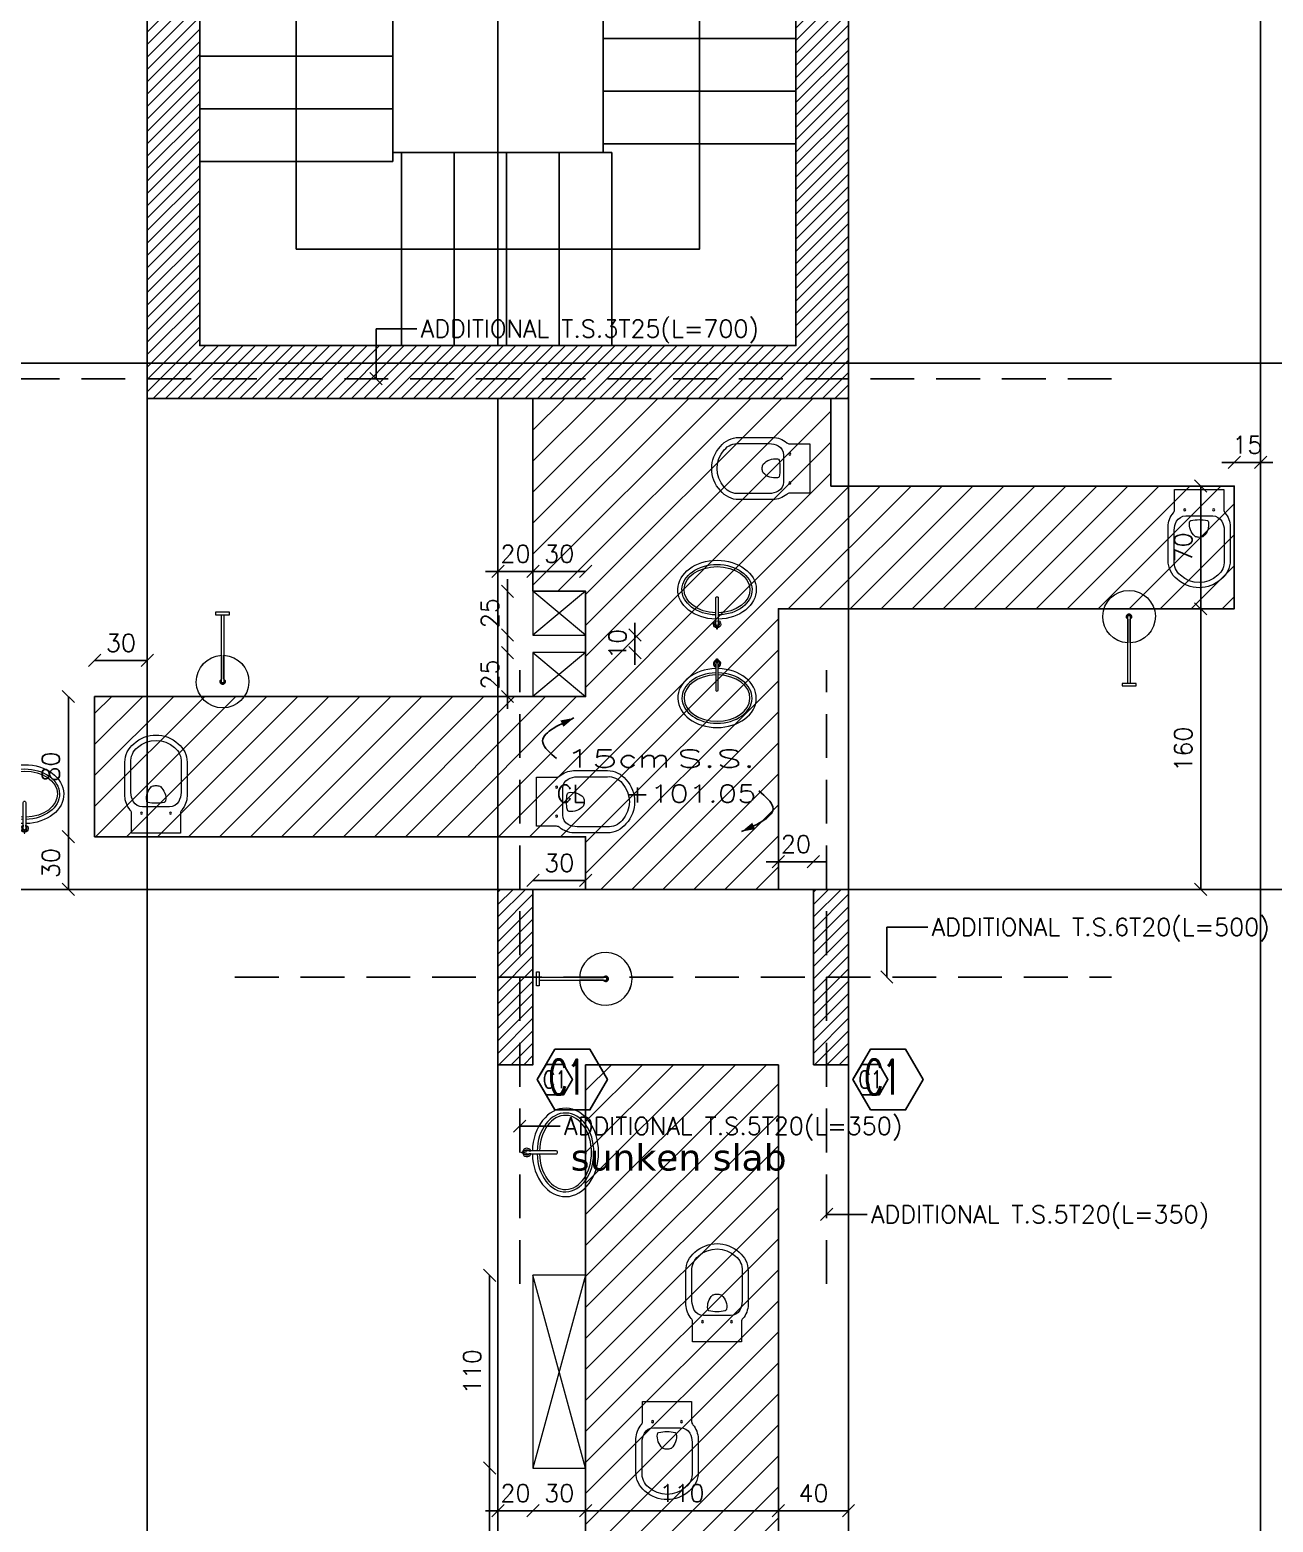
# Model space of a CAD drawing. Header units: inches. Extents: x -48 to 777, y -156 to 510.
# Drawn here: x 386.51 to 393.6, y 236.25 to 244.76 of the extents above; entities that cross this region are included whole.
import ezdxf
from ezdxf.enums import TextEntityAlignment as Align

# ---------------------------------------------------------------- set-up
doc = ezdxf.new("R2010")
doc.units = ezdxf.units.IN
doc.header["$MEASUREMENT"] = 0
doc.linetypes.add('HIDDEN', pattern=[0.375, 0.25, -0.125])
doc.layers.get('Defpoints').update_dxf_attribs({"lineweight": 5})
for name, color, linetype, lineweight in [('A-SANITARY', 120, 'Continuous', 5), ('A-TEXT', 50, 'Continuous', 15), ('str-shaft', 1, 'Continuous', 5)]:
    doc.layers.add(name, color=color, linetype=linetype, lineweight=lineweight)
for name, color, linetype in [('Str-Axes', 8, 'Continuous'), ('str-col-hatch', 8, 'Continuous'), ('str-COL-TAG-100', 1, 'Continuous'), ('str-COL-TAG-50', 7, 'Continuous'), ('str-columns', 3, 'Continuous'), ('str-slab-top', 1, 'Continuous'), ('str-stairs', 2, 'Continuous'), ('str-sunken-slabs', 5, 'Continuous'), ('str-walls', 5, 'Continuous')]:
    doc.layers.add(name, color=color, linetype=linetype)
doc.styles.add('ROMAN', font='ROMANS.SHX')
doc.styles.add('ROMAND', font='verdana.ttf')
doc.styles.add('ROMANS', font='romans__.ttf', dxfattribs={"height": 0.14})
doc.dimstyles.new('structure', dxfattribs={"dimtxt": 0.1, "dimasz": 0.07, "dimexe": 0.18, "dimexo": 1, "dimgap": 0.05, "dimtad": 1, "dimdec": 1, "dimlfac": 100, "dimrnd": 0.5, "dimdsep": 46, "dimtxsty": 'ROMAN', "dimblk1": 'OBLIQUE', "dimblk2": 'OBLIQUE', "dimsah": 1, "dimcen": 0.009, "dimse1": 1, "dimse2": 1, "dimclrd": 4, "dimclre": 9, "dimclrt": 1, "dimadec": 0, "dimazin": 0, "dimtfac": 0.066667, "dimtdec": 1, "dimtix": 1, "dimtmove": 2, "dimatfit": 3, "dimldrblk": 'OBLIQUE', "dimfxl": 0.18, "dimtolj": 1, "dimarcsym": 0})

# ---------------------------------------------------------------- blocks, each defined once
blk = doc.blocks.new('tags')
at = {"layer": 'str-COL-TAG-100', "color": 2}
blk.add_lwpolyline([(0.125, -0.2616), (0.325, -0.2616), (0.425, -0.0884), (0.325, 0.0848), (0.125, 0.0848), (0.025, -0.0884)], close=True, dxfattribs=at)
at = {"layer": 'str-COL-TAG-50', "color": 2}
blk.add_lwpolyline([(0.075, -0.175), (0.175, -0.175), (0.225, -0.0884), (0.175, -0.0018), (0.075, -0.0018), (0.025, -0.0884)], close=True, dxfattribs=at)
at = {"layer": 'str-COL-TAG-100', "color": 1, "style": 'ROMANS', "width": 0.699426}
blk.add_attdef('NUMBER', text='', height=0.2, dxfattribs=at).set_placement((0.0918, -0.1741), (0.3679, -0.1741), align=Align.FIT)
at = {"layer": 'str-COL-TAG-50', "color": 1, "style": 'ROMANS', "width": 0.697102}
blk.add_attdef('NUMBER', text='', height=0.1, dxfattribs=at).set_placement((0.0562, -0.1375), (0.1938, -0.1375), align=Align.FIT)
blk = doc.blocks.new('_Oblique')
at = {"color": 0, "linetype": 'ByBlock', "lineweight": -2}
blk.add_line((-0.5, -0.5), (0.5, 0.5), dxfattribs=at)
blk = doc.blocks.new('fghjgcfd')
for points in [[(114.5932, -90.6209, 0.697476), (114.5868, -90.6535), (114.5868, -90.6631, -0.791584), (114.5932, -90.6121)], [(114.6052, -90.8243, -0.509087), (114.5932, -90.8331, -0.325305), (114.5868, -90.8243), (114.5868, -90.6384, -1), (114.6052, -90.6384)], [(114.6052, -90.6631), (114.6052, -90.6535, 0.697476), (114.5988, -90.6209), (114.5988, -90.6121, -0.791584)]]:
    blk.add_lwpolyline(points, format="xyb", close=True)
blk.add_lwpolyline([(114.5988, -90.6044), (114.5932, -90.6044), (114.5932, -90.6223), (114.5988, -90.6223)], close=True)
at = {"extrusion": (0, 0, -1)}
for major_axis, ratio, start_param, end_param in [((-0.28, 0), 0.75, 7.88683, 14.104318), ((-0.25, 0), 0.72, 7.890774, 14.100375), ((-0.235, 0), 0.702128, 7.893123, 14.098025)]:
    blk.add_ellipse((114.596, -90.8834), major_axis=major_axis, ratio=ratio, start_param=start_param, end_param=end_param, dxfattribs=at)
blk = doc.blocks.new('A$C114C6178')
for points in [[(177.5, -211.9, 0.16864), (147.3, -132.7, -0.198912), (140, -115), (140, 0), (-140, 0), (-140, -115, -0.198912), (-147.3, -132.7, 0.16864), (-177.5, -211.9), (-177.5, -405, 0.225866), (-126.2, -510.7, 0.390178), (126.2, -510.7, 0.225866), (177.5, -405)], [(142.8, -231.9, 0.110329), (129.5, -180.6, 0.254034), (77, -150), (-77, -150, 0.254034), (-129.5, -180.6, 0.110329), (-142.8, -231.9), (-142.8, -405, 0.247706), (-105.9, -488.7, 0.390724), (106.2, -488.4, 0.246571), (142.8, -405)], [(54.9, -185.7, 0.338204), (47.1, -176.5, 0.109547), (-47.1, -176.5, 0.38369), (-52.4, -185.7, 0.252795), (-25.1, -266.2, 0.060555), (-21, -268.7, 0.083015), (0, -272.4, 0.083015), (21, -268.7, 0.060555), (25.1, -266.2, 0.250335)]]:
    blk.add_lwpolyline(points, format="xyb", close=True)
for centre in [(-82.5, -115), (82.5, -115)]:
    blk.add_circle(centre, 5.91)
blk = doc.blocks.new('A$C4CB417C4')
blk.add_lwpolyline([(245.2, 7), (381.7, 7, -4.038071), (381.7, -7), (245.2, -7, 42.833797)], format="xyb", close=True)
at = {"ltscale": 0.1}
blk.add_lwpolyline([(0, 40), (15, 40), (15, -40), (0, -40)], close=True, dxfattribs=at)
blk.add_lwpolyline([(402, 7), (15, 7), (15, -7), (402, -7)], close=True)
for radius, start, end in [(150, 182.67477, 177.32523), (15, 207.81814, 152.18186), (12, 215.68533, 144.31467)]:
    blk.add_arc((395, 0), radius, start, end, dxfattribs=at)
blk = doc.blocks.new('*D1616')
at = {"layer": 'Defpoints', "color": 0, "transparency": 16777216}
for p in [(387.1768, 241.1625), (386.8768, 240.9569), (387.1768, 240.9569)]:
    blk.add_point(p, dxfattribs=at)
at = {"layer": 'str-sunken-slabs', "color": 4, "lineweight": -2, "transparency": 16777216}
blk.add_line((386.8768, 241.1625), (387.1768, 241.1625), dxfattribs=at)
at = {"layer": 'str-sunken-slabs', "color": 4, "lineweight": -2, "transparency": 16777216, "xscale": 0.07, "yscale": 0.07, "zscale": 0.07, "rotation": 180}
blk.add_blockref('_Oblique', (386.8768, 241.1625), dxfattribs=at)
at = {"layer": 'str-sunken-slabs', "color": 4, "lineweight": -2, "transparency": 16777216, "xscale": 0.07, "yscale": 0.07, "zscale": 0.07}
blk.add_blockref('_Oblique', (387.1768, 241.1625), dxfattribs=at)
at = {"layer": 'str-sunken-slabs', "color": 1, "transparency": 16777216, "insert": (387.0268, 241.2625), "char_height": 0.1, "attachment_point": 5, "style": 'ROMAN'}
blk.add_mtext('\\A1;30', dxfattribs=at)
blk = doc.blocks.new('*D1617')
at = {"layer": 'Defpoints', "color": 0, "transparency": 16777216}
for p in [(386.8768, 240.9569), (386.727, 240.1569), (386.8768, 240.1569)]:
    blk.add_point(p, dxfattribs=at)
at = {"layer": 'str-sunken-slabs', "color": 4, "lineweight": -2, "transparency": 16777216}
blk.add_line((386.727, 240.9569), (386.727, 240.1569), dxfattribs=at)
at = {"layer": 'str-sunken-slabs', "color": 4, "lineweight": -2, "transparency": 16777216, "xscale": 0.07, "yscale": 0.07, "zscale": 0.07}
for p, rotation in [((386.727, 240.9569), 90), ((386.727, 240.1569), 270)]:
    blk.add_blockref('_Oblique', p, dxfattribs=dict(at, rotation=rotation))
at = {"layer": 'str-sunken-slabs', "color": 1, "transparency": 16777216, "insert": (386.627, 240.5569), "char_height": 0.1, "attachment_point": 5, "rotation": 90, "style": 'ROMAN'}
blk.add_mtext('\\A1;80', dxfattribs=at)
blk = doc.blocks.new('*D1618')
at = {"layer": 'Defpoints', "color": 0, "transparency": 16777216}
for p in [(386.8768, 240.1569), (386.727, 239.8569), (386.8768, 239.8569)]:
    blk.add_point(p, dxfattribs=at)
at = {"layer": 'str-sunken-slabs', "color": 4, "lineweight": -2, "transparency": 16777216}
blk.add_line((386.727, 240.1569), (386.727, 239.8569), dxfattribs=at)
at = {"layer": 'str-sunken-slabs', "color": 4, "lineweight": -2, "transparency": 16777216, "xscale": 0.07, "yscale": 0.07, "zscale": 0.07}
for p, rotation in [((386.727, 240.1569), 90), ((386.727, 239.8569), 270)]:
    blk.add_blockref('_Oblique', p, dxfattribs=dict(at, rotation=rotation))
at = {"layer": 'str-sunken-slabs', "color": 1, "transparency": 16777216, "insert": (386.627, 240.0069), "char_height": 0.1, "attachment_point": 5, "rotation": 90, "style": 'ROMAN'}
blk.add_mtext('\\A1;30', dxfattribs=at)
blk = doc.blocks.new('*D1619')
at = {"layer": 'Defpoints', "color": 0, "transparency": 16777216}
for p in [(393.5268, 242.2922), (393.3768, 242.1569), (393.5268, 242.1569)]:
    blk.add_point(p, dxfattribs=at)
at = {"layer": 'str-sunken-slabs', "color": 4, "lineweight": -2, "transparency": 16777216}
for p, q in [((393.3768, 242.2922), (393.3068, 242.2922)), ((393.3768, 242.2922), (393.5268, 242.2922)), ((393.5268, 242.2922), (393.5968, 242.2922))]:
    blk.add_line(p, q, dxfattribs=at)
at = {"layer": 'str-sunken-slabs', "color": 4, "lineweight": -2, "transparency": 16777216, "xscale": 0.07, "yscale": 0.07, "zscale": 0.07}
blk.add_blockref('_Oblique', (393.3768, 242.2922), dxfattribs=at)
at = {"layer": 'str-sunken-slabs', "color": 4, "lineweight": -2, "transparency": 16777216, "xscale": 0.07, "yscale": 0.07, "zscale": 0.07, "rotation": 180}
blk.add_blockref('_Oblique', (393.5268, 242.2922), dxfattribs=at)
at = {"layer": 'str-sunken-slabs', "color": 1, "transparency": 16777216, "insert": (393.4518, 242.3922), "char_height": 0.1, "attachment_point": 5, "style": 'ROMAN'}
blk.add_mtext('\\A1;15', dxfattribs=at)
blk = doc.blocks.new('*D1620')
at = {"layer": 'Defpoints', "color": 0, "transparency": 16777216}
for p in [(393.3768, 242.1569), (393.1859, 241.4569), (393.3768, 241.4569)]:
    blk.add_point(p, dxfattribs=at)
at = {"layer": 'str-sunken-slabs', "color": 4, "lineweight": -2, "transparency": 16777216}
blk.add_line((393.1859, 242.1569), (393.1859, 241.4569), dxfattribs=at)
at = {"layer": 'str-sunken-slabs', "color": 4, "lineweight": -2, "transparency": 16777216, "xscale": 0.07, "yscale": 0.07, "zscale": 0.07}
for p, rotation in [((393.1859, 242.1569), 90), ((393.1859, 241.4569), 270)]:
    blk.add_blockref('_Oblique', p, dxfattribs=dict(at, rotation=rotation))
at = {"layer": 'str-sunken-slabs', "color": 1, "transparency": 16777216, "insert": (393.0859, 241.8069), "char_height": 0.1, "attachment_point": 5, "rotation": 90, "style": 'ROMAN'}
blk.add_mtext('\\A1;70', dxfattribs=at)
blk = doc.blocks.new('*D1621')
at = {"layer": 'Defpoints', "color": 0, "transparency": 16777216}
for p in [(393.3768, 241.4569), (393.1859, 239.8569), (393.3768, 239.8569)]:
    blk.add_point(p, dxfattribs=at)
at = {"layer": 'str-sunken-slabs', "color": 4, "lineweight": -2, "transparency": 16777216}
blk.add_line((393.1859, 241.4569), (393.1859, 239.8569), dxfattribs=at)
at = {"layer": 'str-sunken-slabs', "color": 4, "lineweight": -2, "transparency": 16777216, "xscale": 0.07, "yscale": 0.07, "zscale": 0.07}
for p, rotation in [((393.1859, 241.4569), 90), ((393.1859, 239.8569), 270)]:
    blk.add_blockref('_Oblique', p, dxfattribs=dict(at, rotation=rotation))
at = {"layer": 'str-sunken-slabs', "color": 1, "transparency": 16777216, "insert": (393.0859, 240.6569), "char_height": 0.1, "attachment_point": 5, "rotation": 90, "style": 'ROMAN'}
blk.add_mtext('\\A1;160', dxfattribs=at)
blk = doc.blocks.new('*D1627')
at = {"layer": 'Defpoints', "color": 0, "transparency": 16777216}
for p in [(389.3768, 236.5569), (389.6768, 236.5569), (389.6768, 236.3139)]:
    blk.add_point(p, dxfattribs=at)
at = {"layer": 'str-shaft', "color": 4, "lineweight": -2, "transparency": 16777216}
blk.add_line((389.3768, 236.3139), (389.6768, 236.3139), dxfattribs=at)
at = {"layer": 'str-shaft', "color": 4, "lineweight": -2, "transparency": 16777216, "xscale": 0.07, "yscale": 0.07, "zscale": 0.07, "rotation": 180}
blk.add_blockref('_Oblique', (389.3768, 236.3139), dxfattribs=at)
at = {"layer": 'str-shaft', "color": 4, "lineweight": -2, "transparency": 16777216, "xscale": 0.07, "yscale": 0.07, "zscale": 0.07}
blk.add_blockref('_Oblique', (389.6768, 236.3139), dxfattribs=at)
at = {"layer": 'str-shaft', "color": 1, "transparency": 16777216, "insert": (389.5268, 236.4139), "char_height": 0.1, "attachment_point": 5, "style": 'ROMAN'}
blk.add_mtext('\\A1;30', dxfattribs=at)
blk = doc.blocks.new('*D1628')
at = {"layer": 'Defpoints', "color": 0, "transparency": 16777216}
for p in [(389.1298, 237.6569), (389.3768, 237.6569), (389.3768, 236.5569)]:
    blk.add_point(p, dxfattribs=at)
at = {"layer": 'str-shaft', "color": 4, "lineweight": -2, "transparency": 16777216}
blk.add_line((389.1298, 236.5569), (389.1298, 237.6569), dxfattribs=at)
at = {"layer": 'str-shaft', "color": 4, "lineweight": -2, "transparency": 16777216, "xscale": 0.07, "yscale": 0.07, "zscale": 0.07}
for p, rotation in [((389.1298, 237.6569), 90), ((389.1298, 236.5569), 270)]:
    blk.add_blockref('_Oblique', p, dxfattribs=dict(at, rotation=rotation))
at = {"layer": 'str-shaft', "color": 1, "transparency": 16777216, "insert": (389.0298, 237.1069), "char_height": 0.1, "attachment_point": 5, "rotation": 90, "style": 'ROMAN'}
blk.add_mtext('\\A1;110', dxfattribs=at)
blk = doc.blocks.new('*D1629')
at = {"layer": 'Defpoints', "color": 0, "transparency": 16777216}
for p in [(389.6768, 241.6703), (389.3768, 241.5569), (389.6768, 241.5569)]:
    blk.add_point(p, dxfattribs=at)
at = {"layer": 'str-shaft', "color": 4, "lineweight": -2, "transparency": 16777216}
blk.add_line((389.3768, 241.6703), (389.6768, 241.6703), dxfattribs=at)
at = {"layer": 'str-shaft', "color": 4, "lineweight": -2, "transparency": 16777216, "xscale": 0.07, "yscale": 0.07, "zscale": 0.07, "rotation": 180}
blk.add_blockref('_Oblique', (389.3768, 241.6703), dxfattribs=at)
at = {"layer": 'str-shaft', "color": 4, "lineweight": -2, "transparency": 16777216, "xscale": 0.07, "yscale": 0.07, "zscale": 0.07}
blk.add_blockref('_Oblique', (389.6768, 241.6703), dxfattribs=at)
at = {"layer": 'str-shaft', "color": 1, "transparency": 16777216, "insert": (389.5268, 241.7703), "char_height": 0.1, "attachment_point": 5, "style": 'ROMAN'}
blk.add_mtext('\\A1;30', dxfattribs=at)
blk = doc.blocks.new('*D1630')
at = {"layer": 'Defpoints', "color": 0, "transparency": 16777216}
for p in [(389.3768, 241.5569), (389.2318, 241.3069), (389.3768, 241.3069)]:
    blk.add_point(p, dxfattribs=at)
at = {"layer": 'str-shaft', "color": 4, "lineweight": -2, "transparency": 16777216}
for p, q in [((389.2318, 241.5569), (389.2318, 241.6269)), ((389.2318, 241.5569), (389.2318, 241.3069)), ((389.2318, 241.3069), (389.2318, 241.2369))]:
    blk.add_line(p, q, dxfattribs=at)
at = {"layer": 'str-shaft', "color": 4, "lineweight": -2, "transparency": 16777216, "xscale": 0.07, "yscale": 0.07, "zscale": 0.07}
for p, rotation in [((389.2318, 241.5569), 270), ((389.2318, 241.3069), 90)]:
    blk.add_blockref('_Oblique', p, dxfattribs=dict(at, rotation=rotation))
at = {"layer": 'str-shaft', "color": 1, "transparency": 16777216, "insert": (389.1318, 241.4319), "char_height": 0.1, "attachment_point": 5, "rotation": 90, "style": 'ROMAN'}
blk.add_mtext('\\A1;25', dxfattribs=at)
blk = doc.blocks.new('*D1631')
at = {"layer": 'Defpoints', "color": 0, "transparency": 16777216}
for p in [(389.3768, 241.2069), (389.2318, 240.9569), (389.3768, 240.9569)]:
    blk.add_point(p, dxfattribs=at)
at = {"layer": 'str-shaft', "color": 4, "lineweight": -2, "transparency": 16777216}
for p, q in [((389.2318, 241.2069), (389.2318, 241.2769)), ((389.2318, 241.2069), (389.2318, 240.9569)), ((389.2318, 240.9569), (389.2318, 240.8869))]:
    blk.add_line(p, q, dxfattribs=at)
at = {"layer": 'str-shaft', "color": 4, "lineweight": -2, "transparency": 16777216, "xscale": 0.07, "yscale": 0.07, "zscale": 0.07}
for p, rotation in [((389.2318, 241.2069), 270), ((389.2318, 240.9569), 90)]:
    blk.add_blockref('_Oblique', p, dxfattribs=dict(at, rotation=rotation))
at = {"layer": 'str-shaft', "color": 1, "transparency": 16777216, "insert": (389.1318, 241.0819), "char_height": 0.1, "attachment_point": 5, "rotation": 90, "style": 'ROMAN'}
blk.add_mtext('\\A1;25', dxfattribs=at)
blk = doc.blocks.new('*D1632')
at = {"layer": 'Defpoints', "color": 0, "transparency": 16777216}
for p in [(389.6768, 241.3069), (389.6768, 241.2069), (389.9588, 241.2069)]:
    blk.add_point(p, dxfattribs=at)
at = {"layer": 'str-shaft', "color": 4, "lineweight": -2, "transparency": 16777216}
for p, q in [((389.9588, 241.3069), (389.9588, 241.3769)), ((389.9588, 241.3069), (389.9588, 241.2069)), ((389.9588, 241.2069), (389.9588, 241.1369))]:
    blk.add_line(p, q, dxfattribs=at)
at = {"layer": 'str-shaft', "color": 4, "lineweight": -2, "transparency": 16777216, "xscale": 0.07, "yscale": 0.07, "zscale": 0.07}
for p, rotation in [((389.9588, 241.3069), 270), ((389.9588, 241.2069), 90)]:
    blk.add_blockref('_Oblique', p, dxfattribs=dict(at, rotation=rotation))
at = {"layer": 'str-shaft', "color": 1, "transparency": 16777216, "insert": (389.8588, 241.2569), "char_height": 0.1, "attachment_point": 5, "rotation": 90, "style": 'ROMAN'}
blk.add_mtext('\\A1;10', dxfattribs=at)
blk = doc.blocks.new('*D1625')
at = {"layer": 'Defpoints', "color": 0, "transparency": 16777216}
for p in [(389.2464, 236.5569), (389.1298, 234.4569), (389.2464, 234.4569)]:
    blk.add_point(p, dxfattribs=at)
at = {"layer": 'str-shaft', "color": 4, "lineweight": -2, "transparency": 16777216}
blk.add_line((389.1298, 236.5569), (389.1298, 234.4569), dxfattribs=at)
at = {"layer": 'str-shaft', "color": 4, "lineweight": -2, "transparency": 16777216, "xscale": 0.07, "yscale": 0.07, "zscale": 0.07}
for p, rotation in [((389.1298, 236.5569), 90), ((389.1298, 234.4569), 270)]:
    blk.add_blockref('_Oblique', p, dxfattribs=dict(at, rotation=rotation))
at = {"layer": 'str-shaft', "color": 1, "transparency": 16777216, "insert": (389.0298, 235.5069), "char_height": 0.1, "attachment_point": 5, "rotation": 90, "style": 'ROMAN'}
blk.add_mtext('\\A1;210', dxfattribs=at)
blk = doc.blocks.new('*D1633')
at = {"layer": 'Defpoints', "color": 0, "transparency": 16777216}
for p in [(389.1768, 236.3139), (389.1768, 236.3139), (389.3768, 236.3139)]:
    blk.add_point(p, dxfattribs=at)
at = {"layer": 'str-shaft', "color": 4, "lineweight": -2, "transparency": 16777216}
for p, q in [((389.1768, 236.3139), (389.1068, 236.3139)), ((389.3768, 236.3139), (389.1768, 236.3139)), ((389.3768, 236.3139), (389.4468, 236.3139))]:
    blk.add_line(p, q, dxfattribs=at)
at = {"layer": 'str-shaft', "color": 4, "lineweight": -2, "transparency": 16777216, "xscale": 0.07, "yscale": 0.07, "zscale": 0.07}
blk.add_blockref('_Oblique', (389.1768, 236.3139), dxfattribs=at)
at = {"layer": 'str-shaft', "color": 4, "lineweight": -2, "transparency": 16777216, "xscale": 0.07, "yscale": 0.07, "zscale": 0.07, "rotation": 180}
blk.add_blockref('_Oblique', (389.3768, 236.3139), dxfattribs=at)
at = {"layer": 'str-shaft', "color": 1, "transparency": 16777216, "insert": (389.2768, 236.4139), "char_height": 0.1, "attachment_point": 5, "style": 'ROMAN'}
blk.add_mtext('\\A1;20', dxfattribs=at)
blk = doc.blocks.new('*D1634')
at = {"layer": 'Defpoints', "color": 0, "transparency": 16777216}
for p in [(389.1768, 241.6703), (389.1768, 241.6703), (389.3768, 241.6703)]:
    blk.add_point(p, dxfattribs=at)
at = {"layer": 'str-shaft', "color": 4, "lineweight": -2, "transparency": 16777216}
for p, q in [((389.1768, 241.6703), (389.1068, 241.6703)), ((389.3768, 241.6703), (389.1768, 241.6703)), ((389.3768, 241.6703), (389.4468, 241.6703))]:
    blk.add_line(p, q, dxfattribs=at)
at = {"layer": 'str-shaft', "color": 4, "lineweight": -2, "transparency": 16777216, "xscale": 0.07, "yscale": 0.07, "zscale": 0.07}
blk.add_blockref('_Oblique', (389.1768, 241.6703), dxfattribs=at)
at = {"layer": 'str-shaft', "color": 4, "lineweight": -2, "transparency": 16777216, "xscale": 0.07, "yscale": 0.07, "zscale": 0.07, "rotation": 180}
blk.add_blockref('_Oblique', (389.3768, 241.6703), dxfattribs=at)
at = {"layer": 'str-shaft', "color": 1, "transparency": 16777216, "insert": (389.2768, 241.7703), "char_height": 0.1, "attachment_point": 5, "style": 'ROMAN'}
blk.add_mtext('\\A1;20', dxfattribs=at)
blk = doc.blocks.new('*D1635')
at = {"layer": 'Defpoints', "color": 0, "transparency": 16777216}
for p in [(389.3768, 239.908), (389.3768, 239.8569), (389.6768, 239.8569)]:
    blk.add_point(p, dxfattribs=at)
at = {"layer": 'str-sunken-slabs', "color": 4, "lineweight": -2, "transparency": 16777216}
blk.add_line((389.6768, 239.908), (389.3768, 239.908), dxfattribs=at)
at = {"layer": 'str-sunken-slabs', "color": 4, "lineweight": -2, "transparency": 16777216, "xscale": 0.07, "yscale": 0.07, "zscale": 0.07, "rotation": 180}
blk.add_blockref('_Oblique', (389.3768, 239.908), dxfattribs=at)
at = {"layer": 'str-sunken-slabs', "color": 4, "lineweight": -2, "transparency": 16777216, "xscale": 0.07, "yscale": 0.07, "zscale": 0.07}
blk.add_blockref('_Oblique', (389.6768, 239.908), dxfattribs=at)
at = {"layer": 'str-sunken-slabs', "color": 1, "transparency": 16777216, "insert": (389.5268, 240.008), "char_height": 0.1, "attachment_point": 5, "style": 'ROMAN'}
blk.add_mtext('\\A1;30', dxfattribs=at)
blk = doc.blocks.new('*D1636')
at = {"layer": 'Defpoints', "color": 0, "transparency": 16777216}
for p in [(390.9768, 240.0148), (390.7768, 239.8569), (390.9768, 239.8569)]:
    blk.add_point(p, dxfattribs=at)
at = {"layer": 'str-sunken-slabs', "color": 4, "lineweight": -2, "transparency": 16777216}
for p, q in [((390.7768, 240.0148), (390.7068, 240.0148)), ((390.7768, 240.0148), (390.9768, 240.0148)), ((390.9768, 240.0148), (391.0468, 240.0148))]:
    blk.add_line(p, q, dxfattribs=at)
at = {"layer": 'str-sunken-slabs', "color": 4, "lineweight": -2, "transparency": 16777216, "xscale": 0.07, "yscale": 0.07, "zscale": 0.07}
blk.add_blockref('_Oblique', (390.7768, 240.0148), dxfattribs=at)
at = {"layer": 'str-sunken-slabs', "color": 4, "lineweight": -2, "transparency": 16777216, "xscale": 0.07, "yscale": 0.07, "zscale": 0.07, "rotation": 180}
blk.add_blockref('_Oblique', (390.9768, 240.0148), dxfattribs=at)
at = {"layer": 'str-sunken-slabs', "color": 1, "transparency": 16777216, "insert": (390.8768, 240.1148), "char_height": 0.1, "attachment_point": 5, "style": 'ROMAN'}
blk.add_mtext('\\A1;20', dxfattribs=at)
blk = doc.blocks.new('DALLE-P')
at = {"color": 5}
for points in [[(-4.659, 3.291, 0, 0.4, 0), (-5.346, 2.966, 0.4, 0.4, 0)], [(4.908, -3.191, 0, 0.4, 0), (5.596, -2.866, 0.4, 0.4, 0)]]:
    blk.add_lwpolyline(points, format="xyseb", dxfattribs=at)
for points in [[(-5.647, 0.973), (-6.437, 1.884), (-4.659, 3.291)], [(5.896, -0.873), (6.687, -1.785), (4.908, -3.191)]]:
    blk.add_spline(points, degree=3, dxfattribs=at)
at = {"color": 1, "style": 'ROMANS', "width": 1.302339}
blk.add_text('cm', height=1, dxfattribs=at).set_placement((-2.147, 0.473), (0.853, 0.473), align=Align.FIT)
at = {"color": 1, "style": 'ROMANS'}
blk.add_text('CL', height=1, dxfattribs=at).set_placement((-5.647, -1.527))
for tag, width, p, p2 in [('SLABTHICKNESS', 1.557299, (-5.147, 0.473), (-2.147, 0.473)), ('SLABTYPE', 1.86013, (1.204, 0.473), (5.704, 0.473)), ('CONCRETELEVEL', 1.620528, (-1.746, -1.527), (5.754, -1.527))]:
    blk.add_attdef(tag, text='', height=1, dxfattribs=dict(at, width=width)).set_placement(p, p2, align=Align.FIT)
blk = doc.blocks.new('*D2016')
at = {"layer": 'Defpoints', "color": 0, "transparency": 16777216}
for p in [(389.1298, 236.5569), (389.1298, 234.4569), (389.1298, 234.4569)]:
    blk.add_point(p, dxfattribs=at)
at = {"layer": 'str-shaft', "color": 4, "lineweight": -2, "transparency": 16777216}
blk.add_line((389.1298, 236.5569), (389.1298, 234.4569), dxfattribs=at)
at = {"layer": 'str-shaft', "color": 4, "lineweight": -2, "transparency": 16777216, "xscale": 0.07, "yscale": 0.07, "zscale": 0.07}
for p, rotation in [((389.1298, 236.5569), 90), ((389.1298, 234.4569), 270)]:
    blk.add_blockref('_Oblique', p, dxfattribs=dict(at, rotation=rotation))
at = {"layer": 'str-shaft', "color": 1, "transparency": 16777216, "insert": (389.0298, 235.5069), "char_height": 0.1, "attachment_point": 5, "rotation": 90, "style": 'ROMAN'}
blk.add_mtext('\\A1;210', dxfattribs=at)
blk = doc.blocks.new('*D2017')
at = {"layer": 'Defpoints', "color": 0, "transparency": 16777216}
for p in [(389.6768, 236.3139), (390.7768, 236.3139), (390.7768, 236.3139)]:
    blk.add_point(p, dxfattribs=at)
at = {"layer": 'str-sunken-slabs', "color": 4, "lineweight": -2, "transparency": 16777216}
blk.add_line((389.6768, 236.3139), (390.7768, 236.3139), dxfattribs=at)
at = {"layer": 'str-sunken-slabs', "color": 4, "lineweight": -2, "transparency": 16777216, "xscale": 0.07, "yscale": 0.07, "zscale": 0.07, "rotation": 180}
blk.add_blockref('_Oblique', (389.6768, 236.3139), dxfattribs=at)
at = {"layer": 'str-sunken-slabs', "color": 4, "lineweight": -2, "transparency": 16777216, "xscale": 0.07, "yscale": 0.07, "zscale": 0.07}
blk.add_blockref('_Oblique', (390.7768, 236.3139), dxfattribs=at)
at = {"layer": 'str-sunken-slabs', "color": 1, "transparency": 16777216, "insert": (390.2268, 236.4139), "char_height": 0.1, "attachment_point": 5, "style": 'ROMAN'}
blk.add_mtext('\\A1;110', dxfattribs=at)
blk = doc.blocks.new('*D2018')
at = {"layer": 'Defpoints', "color": 0, "transparency": 16777216}
for p in [(390.7768, 236.3139), (391.1768, 236.3139), (391.1768, 236.3139)]:
    blk.add_point(p, dxfattribs=at)
at = {"layer": 'str-sunken-slabs', "color": 4, "lineweight": -2, "transparency": 16777216}
blk.add_line((390.7768, 236.3139), (391.1768, 236.3139), dxfattribs=at)
at = {"layer": 'str-sunken-slabs', "color": 4, "lineweight": -2, "transparency": 16777216, "xscale": 0.07, "yscale": 0.07, "zscale": 0.07, "rotation": 180}
blk.add_blockref('_Oblique', (390.7768, 236.3139), dxfattribs=at)
at = {"layer": 'str-sunken-slabs', "color": 4, "lineweight": -2, "transparency": 16777216, "xscale": 0.07, "yscale": 0.07, "zscale": 0.07}
blk.add_blockref('_Oblique', (391.1768, 236.3139), dxfattribs=at)
at = {"layer": 'str-sunken-slabs', "color": 1, "transparency": 16777216, "insert": (390.9768, 236.4139), "char_height": 0.1, "attachment_point": 5, "style": 'ROMAN'}
blk.add_mtext('\\A1;40', dxfattribs=at)

msp = doc.modelspace()

# ---------------------------------------------------------------- hatches: boundary and pattern name
at = {"layer": 'str-col-hatch'}
h = msp.add_hatch(dxfattribs=at)
h.set_pattern_fill('ANSI31', color=256, scale=0.4)
h.set_pattern_definition([(45, (-307.00302, 188.047635), (-0.035355339, 0.035355339), [])])
h.paths.add_polyline_path([(389.17678, 239.85688), (389.17678, 238.85688), (389.37678, 238.85688), (389.37678, 239.85688)])
h = msp.add_hatch(dxfattribs=at)
h.set_pattern_fill('ANSI31', color=256, scale=0.4)
h.set_pattern_definition([(45, (-305.20302, 188.047635), (-0.035355339, 0.035355339), [])])
h.paths.add_polyline_path([(390.97678, 239.85688), (390.97678, 238.85688), (391.17678, 238.85688), (391.17678, 239.85688)])
at = {"layer": 'str-sunken-slabs'}
h = msp.add_hatch(dxfattribs=at)
h.set_pattern_fill('ANSI31', color=8)
h.paths.add_polyline_path([(390.92678, 233.45688), (389.67678, 233.45688), (389.67678, 232.15688), (389.67678, 231.05688), (390.92678, 231.05688)])
h.paths.add_polyline_path([(389.67678, 240.15688), (389.67678, 239.85688), (390.77678, 239.85688), (390.77678, 241.45688), (393.37678, 241.45688), (393.37678, 242.15688), (391.07678, 242.15688), (391.07678, 242.65688), (389.37678, 242.65688), (389.37678, 241.55688), (389.67678, 241.55688), (389.67678, 241.30688), (389.67678, 240.95688), (386.87678, 240.95688), (386.87678, 240.15688), (389.37678, 240.15688)])
h.paths.add_polyline_path([(389.67678, 238.85688), (389.67678, 237.65688), (389.67678, 234.45688), (390.77678, 234.45688), (390.77678, 238.85688)])
at = {"layer": 'str-walls'}
h = msp.add_hatch(dxfattribs=at)
h.set_pattern_fill('ANSI31', color=8, scale=0.4)
h.set_pattern_definition([(45, (-209, -1e-08), (-0.035355339, 0.035355339), [])])
h.paths.add_polyline_path([(387.47678, 245.91845), (387.47678, 242.95845), (390.87678, 242.95845), (390.87678, 245.91845), (391.17678, 245.91845), (391.17678, 242.65688), (387.17679, 242.65686), (387.17677, 245.91845)])
h = msp.add_hatch(dxfattribs=at)
h.set_pattern_fill('ANSI31', color=8, scale=0.4)
h.set_pattern_definition([(45, (-209, -1e-08), (-0.035355339, 0.035355339), [])])
h.paths.add_polyline_path([(387.47678, 245.91845), (387.47678, 242.95845), (390.87678, 242.95845), (390.87678, 245.91845), (391.17678, 245.91845), (391.17678, 242.65688), (387.17679, 242.65686), (387.17677, 245.91845)])

# ---------------------------------------------------------------- linework, layer by layer
at = {"layer": 'Str-Axes', "ltscale": 0.1}
for p, q in [((387.17678, 221.25688), (387.17678, 260.35831)), ((389.17678, 242.95845), (389.17678, 260.35831)), ((391.17678, 221.25688), (391.17678, 260.35831)), ((393.52678, 221.25688), (393.52678, 260.35831)), ((402.62657, 242.85845), (374.32678, 242.85845)), ((389.17678, 221.25688), (389.17678, 242.65687)), ((402.62657, 239.85688), (374.32678, 239.85688))]:
    msp.add_line(p, q, dxfattribs=at)
at = {"layer": 'str-columns'}
for points in [[(389.17678, 238.85688), (389.37678, 238.85688), (389.37678, 239.85688), (389.17678, 239.85688)], [(390.97678, 238.85688), (391.17678, 238.85688), (391.17678, 239.85688), (390.97678, 239.85688)]]:
    msp.add_lwpolyline(points, close=True, dxfattribs=at)
at = {"layer": 'str-shaft'}
for p, q in [((389.67678, 241.55688), (389.37678, 241.30688)), ((389.67678, 241.30688), (389.37678, 241.55688)), ((389.67678, 241.20688), (389.37678, 240.95688)), ((389.37678, 241.20688), (389.67678, 240.95688)), ((389.67678, 237.65688), (389.37678, 236.55688)), ((389.67678, 236.55688), (389.37678, 237.65688))]:
    msp.add_line(p, q, dxfattribs=at)
for points in [[(389.67678, 241.55688), (389.37678, 241.55688), (389.37678, 241.30688), (389.67678, 241.30688)], [(389.67678, 241.20688), (389.37678, 241.20688), (389.37678, 240.95688), (389.67678, 240.95688)], [(389.67678, 237.65688), (389.37678, 237.65688), (389.37678, 236.55688), (389.67678, 236.55688)]]:
    msp.add_lwpolyline(points, close=True, dxfattribs=at)
at = {"layer": 'str-slab-top', "linetype": 'HIDDEN'}
for p, q in [((385.67678, 242.76882), (392.67678, 242.76882)), ((389.30178, 237.60688), (389.30178, 241.10688)), ((391.05178, 237.60688), (391.05178, 241.10688)), ((387.67678, 239.35688), (392.67678, 239.35688))]:
    msp.add_line(p, q, dxfattribs=at)
at = {"layer": 'str-stairs'}
for p, q in [((388.57678, 244.00845), (388.57678, 244.05845)), ((388.62678, 244.05845), (388.62678, 242.95845)), ((388.92678, 244.05845), (388.92678, 242.95845)), ((389.22678, 244.05845), (389.22678, 242.95845)), ((389.52678, 244.05845), (389.52678, 242.95845)), ((389.77678, 244.05845), (389.82678, 244.05845)), ((389.82678, 244.05845), (389.82678, 242.95845))]:
    msp.add_line(p, q, dxfattribs=at)
at = {"layer": 'str-stairs', "color": 8}
msp.add_lwpolyline([(388.02678, 245.85845), (388.02678, 243.50845), (390.32678, 243.50845), (390.32678, 245.90845)], dxfattribs=at)
at = {"layer": 'str-stairs'}
msp.add_lwpolyline([(388.57678, 245.85845), (389.77678, 245.85845), (389.77678, 244.05845), (388.57678, 244.05845)], close=True, dxfattribs=at)
for points in [[(390.87678, 244.70845), (389.77678, 244.70845)], [(387.47678, 244.60845), (388.57678, 244.60845)], [(390.87678, 244.40845), (389.77678, 244.40845)], [(387.47678, 244.30845), (388.57678, 244.30845)], [(390.87678, 244.10845), (389.77678, 244.10845)], [(387.47678, 244.00845), (388.57678, 244.00845)]]:
    msp.add_lwpolyline(points, dxfattribs=at)
at = {"layer": 'str-sunken-slabs'}
for p, q in [((389.67678, 239.85688), (390.77678, 239.85688)), ((390.77678, 238.85688), (389.67678, 238.85688))]:
    msp.add_line(p, q, dxfattribs=at)
for points in [[(390.77678, 239.85688), (390.77678, 239.85688), (390.77678, 239.85688), (390.77678, 241.45688), (393.37678, 241.45688), (393.37678, 242.15688), (391.07678, 242.15688), (391.07678, 242.65688), (389.37678, 242.65688), (389.37678, 241.55688), (389.67678, 241.55688), (389.67678, 241.30688), (389.67678, 241.30688), (389.67678, 240.95688), (386.87678, 240.95688), (386.87678, 240.15688), (389.67678, 240.15688), (389.67678, 239.85688)], [(389.67678, 238.85688), (389.67678, 237.65688), (389.67678, 237.65688), (389.67678, 236.55688), (389.67678, 236.55688), (389.67678, 234.45688), (389.67678, 234.45688)], [(390.77678, 234.45688), (390.77678, 234.45688), (390.77678, 234.45688), (390.77678, 238.85688)]]:
    msp.add_lwpolyline(points, dxfattribs=at)
at = {"layer": 'str-walls'}
msp.add_lwpolyline([(387.47678, 245.91845), (387.47678, 242.95845), (390.87678, 242.95845), (390.87678, 245.91845), (391.17678, 245.91845), (391.17678, 242.65688), (387.17679, 242.65686), (387.17677, 245.91845)], close=True, dxfattribs=at)
msp.add_lwpolyline([(387.47678, 245.91845), (387.47678, 242.95845), (390.87678, 242.95845), (390.87678, 245.91845), (391.17678, 245.91845), (391.17678, 242.65688), (387.17679, 242.65686), (387.17677, 245.91845)], close=True, dxfattribs=at)

# ---------------------------------------------------------------- block references
at = {"layer": 'A-SANITARY', "extrusion": (0, 0, -1), "xscale": 0.001000000000885, "yscale": 0.001000000000885, "zscale": -0.001000000000885}
for p, rotation in [((-390.95678, 242.25689), 90), ((-387.22678, 240.17688), 180), ((-389.39678, 240.35689), 270), ((-390.42678, 237.27689), 180)]:
    msp.add_blockref('A$C114C6178', p, dxfattribs=dict(at, rotation=rotation))
for p in [(-393.17678, 242.13688), (-390.14178, 236.93689)]:
    msp.add_blockref('A$C114C6178', p, dxfattribs=at)
at = {"layer": 'A-SANITARY'}
for name, p, xscale, yscale, zscale, rotation in [('fghjgcfd', (482.10359, 168.85898), 0.8, 0.8, 0.8, 180), ('A$C4CB417C4', (392.77678, 241.01689), -0.001000000000885, 0.001000000000885, 0.001000000000885, 270), ('A$C4CB417C4', (387.60678, 241.43688), -0.001000000000885, 0.001000000000885, 0.001000000000885, 90), ('fghjgcfd', (478.15359, 167.69333), 0.8, 0.8, 0.8, 179.9999999889927), ('fghjgcfd', (307.76724, 341.49329), -0.9, 0.9, 0.9, 90)]:
    msp.add_blockref(name, p, dxfattribs=dict(at, xscale=xscale, yscale=yscale, zscale=zscale, rotation=rotation))
for name, p, xscale, yscale, zscale in [('fghjgcfd', (482.10359, 313.65479), -0.8, 0.8, 0.8), ('A$C4CB417C4', (389.39678, 239.34689), 0.001000000000885, 0.001000000000885, 0.001000000000885)]:
    msp.add_blockref(name, p, dxfattribs=dict(at, xscale=xscale, yscale=yscale, zscale=zscale))
at = {"layer": 'str-columns'}
ref = msp.add_blockref('tags', (389.37678, 238.86073), dxfattribs=at)
ref.add_attrib('NUMBER', 'C1', dxfattribs={"layer": 'str-COL-TAG-50', "color": 1, "height": 0.1, "style": 'ROMANS', "width": 0.63631}).set_placement((389.43297, 238.72323), (389.57056, 238.72323), align=Align.FIT)
ref.add_attrib('NUMBER', 'C1', dxfattribs={"layer": 'str-COL-TAG-100', "color": 1, "height": 0.2, "style": 'ROMAN', "width": 0.670259}).set_placement((389.46862, 238.68667), (389.67289, 238.68667), align=Align.FIT)
ref = msp.add_blockref('tags', (391.17678, 238.86073), dxfattribs=at)
ref.add_attrib('NUMBER', 'C1', dxfattribs={"layer": 'str-COL-TAG-50', "color": 1, "height": 0.1, "style": 'ROMANS', "width": 0.63631}).set_placement((391.23297, 238.72323), (391.37056, 238.72323), align=Align.FIT)
ref.add_attrib('NUMBER', 'C1', dxfattribs={"layer": 'str-COL-TAG-100', "color": 1, "height": 0.2, "style": 'ROMAN', "width": 0.670259}).set_placement((391.26862, 238.68667), (391.47289, 238.68667), align=Align.FIT)
at = {"layer": 'str-sunken-slabs'}
ref = msp.add_blockref('DALLE-P', (390.07648, 240.50557), dxfattribs=dict(at, xscale=0.09999999999990905, yscale=0.09999999999990905, zscale=0.09999999999990905))
ref.add_attrib('CONCRETELEVEL', '+101.05', dxfattribs={"layer": '0', "color": 1, "height": 0.1, "style": 'ROMANS', "width": 1.144246}).set_placement((389.90187, 240.35284), (390.65187, 240.35284), align=Align.FIT)
ref.add_attrib('SLABTHICKNESS', '15', dxfattribs={"layer": '0', "color": 1, "height": 0.1, "style": 'ROMANS', "width": 1.557299}).set_placement((389.5618, 240.55284), (389.8618, 240.55284), align=Align.FIT)
ref.add_attrib('SLABTYPE', 'S.S.', dxfattribs={"layer": '0', "color": 1, "height": 0.1, "style": 'ROMANS', "width": 1.545352}).set_placement((390.19688, 240.55284), (390.64688, 240.55284), align=Align.FIT)

# ---------------------------------------------------------------- texts
at = {"layer": 'A-TEXT', "insert": (389.59269, 238.40391), "char_height": 0.15, "width": 2.3447222, "attachment_point": 1, "style": 'ROMAND'}
msp.add_mtext('sunken slab', dxfattribs=at)
at = {"layer": 'str-slab-top', "style": 'ROMAN'}
for s, p in [('ADDITIONAL T.S.3T25(L=700)', (388.7373, 243.00462)), ('ADDITIONAL T.S.6T20(L=500)', (391.65078, 239.59268)), ('ADDITIONAL T.S.5T20(L=350)', (389.55516, 238.45774)), ('ADDITIONAL T.S.5T20(L=350)', (391.30516, 237.95437))]:
    msp.add_text(s, height=0.1, dxfattribs=at).set_placement(p)

# ---------------------------------------------------------------- dimensions: what is measured, and where the dimension line sits
at = {"layer": 'str-shaft'}
for p1, p2, distance, picture, middle in [((389.37678, 241.67028), (389.17678, 241.67028), 0, '*D1634', (389.27678, 241.77028)), ((389.37678, 241.55688), (389.67678, 241.55688), 0.11339, '*D1629', (389.52678, 241.77028)), ((389.37678, 241.55688), (389.37678, 241.30688), -0.145, '*D1630', (389.13177, 241.43188)), ((389.67678, 241.30688), (389.67678, 241.20688), 0.282, '*D1632', (389.85878, 241.25688)), ((389.37678, 241.20688), (389.37678, 240.95688), -0.145, '*D1631', (389.13177, 241.08188)), ((389.37678, 236.55688), (389.37678, 237.65688), 0.24703, '*D1628', (389.02975, 237.10688)), ((389.24645, 236.55688), (389.24645, 234.45688), -0.1167, '*D1625', (389.02975, 235.50688)), ((389.12975, 236.55688), (389.12975, 234.45688), 0, '*D2016', (389.02975, 235.50688)), ((389.37678, 236.55688), (389.67678, 236.55688), -0.24295, '*D1627', (389.52678, 236.41394)), ((389.37678, 236.31394), (389.17678, 236.31394), 0, '*D1633', (389.27678, 236.41394))]:
    dim = msp.add_aligned_dim(p1=p1, p2=p2, distance=distance, dimstyle='structure', override={"dimfxl": 0.04}, dxfattribs=at)
    dim.commit()
    dim.dimension.update_dxf_attribs({"geometry": picture, "text_midpoint": middle})
at = {"layer": 'str-sunken-slabs'}
for p1, p2, distance, picture, middle in [((393.37678, 242.15688), (393.52678, 242.15688), 0.13535, '*D1619', (393.45178, 242.39223)), ((393.37678, 242.15688), (393.37678, 241.45688), -0.19089, '*D1620', (393.08588, 241.80688)), ((393.37678, 241.45688), (393.37678, 239.85688), -0.19089, '*D1621', (393.08588, 240.65688)), ((386.87678, 240.95688), (387.17678, 240.95688), 0.20565, '*D1616', (387.02678, 241.26254)), ((386.87678, 240.95688), (386.87678, 240.15688), -0.14981, '*D1617', (386.62697, 240.55688)), ((386.87678, 240.15688), (386.87678, 239.85688), -0.14981, '*D1618', (386.62697, 240.00688)), ((390.77678, 239.85688), (390.97678, 239.85688), 0.15793, '*D1636', (390.87678, 240.11481)), ((389.67678, 239.85688), (389.37678, 239.85688), -0.0511, '*D1635', (389.52678, 240.00799)), ((389.67678, 236.31394), (390.77678, 236.31394), 0, '*D2017', (390.22678, 236.41394)), ((390.77678, 236.31394), (391.17678, 236.31394), 0, '*D2018', (390.97678, 236.41394))]:
    dim = msp.add_aligned_dim(p1=p1, p2=p2, distance=distance, dimstyle='structure', override={"dimfxl": 0.04}, dxfattribs=at)
    dim.commit()
    dim.dimension.update_dxf_attribs({"geometry": picture, "text_midpoint": middle})

# ---------------------------------------------------------------- leaders
at = {"layer": 'str-slab-top'}
for points, override in [([(388.48192, 242.76882), (388.48192, 243.05375), (388.71485, 243.05375)], {"dimgap": 0.05, "dimtad": 0, "dimfxl": 0.04, "dimfxlon": 1}), ([(391.3954, 239.35688), (391.3954, 239.64181), (391.62833, 239.64181)], {"dimgap": 0.05, "dimtad": 0, "dimfxl": 0.04, "dimfxlon": 1}), ([(389.30178, 238.50687), (389.53271, 238.50687)], {"dimgap": 0.05, "dimtad": 0}), ([(391.05178, 238.0035), (391.28271, 238.0035)], {"dimgap": 0.05, "dimtad": 0})]:
    msp.add_leader(points, dimstyle='structure', override=override, dxfattribs=at)

doc.saveas('drawing.dxf')
